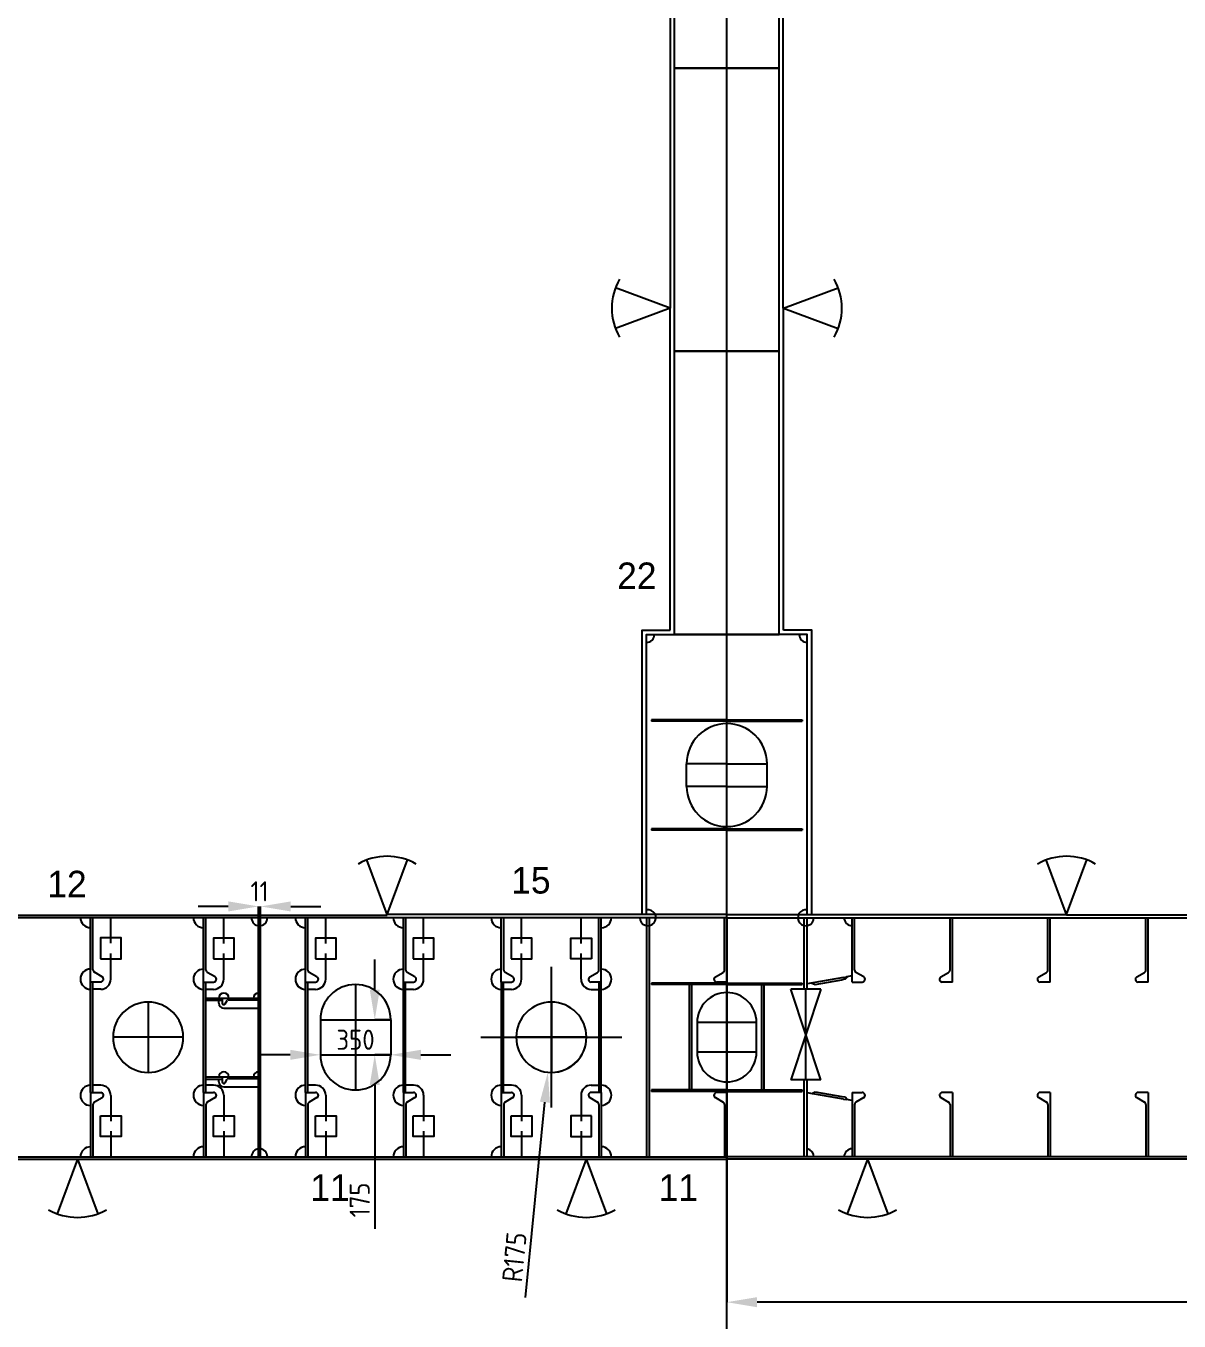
# Model space of a CAD drawing. Header units: millimetres. Extents: x 377976 to 407676, y -54296 to -33296.
# Drawn here: x 389339 to 395075, y -47276 to -40835 of the extents above; entities that cross this region are included whole.
import ezdxf

# ---------------------------------------------------------------- set-up
doc = ezdxf.new("R2010")
doc.units = ezdxf.units.MM
doc.header["$LTSCALE"] = 600
for name, color, linetype in [('Bottom Plate', 4, 'Continuous'), ('Bulkhead', 5, 'Continuous'), ('Central tunnel', 7, 'Continuous'), ('Dimensions', 1, 'Continuous'), ('Elements', 1, 'Continuous'), ('Inner bottom', 6, 'Continuous'), ('Long', 2, 'Continuous'), ('Strakes', 6, 'Continuous'), ('Strings', 3, 'Continuous')]:
    doc.layers.add(name, color=color, linetype=linetype)
doc.styles.add('ISO8', font='iso8.shx')
doc.dimstyles.new('BEM035_100_1', dxfattribs={"dimtxt": 100, "dimasz": 150, "dimexe": 0, "dimexo": 0, "dimgap": 25, "dimtad": 1, "dimdec": 0, "dimdsep": 46, "dimtxsty": 'ISO8', "dimcen": -350, "dimclrd": 1, "dimclre": 1, "dimclrt": 2, "dimadec": 0, "dimazin": 0, "dimtfac": 1, "dimtdec": 0, "dimtofl": 0, "dimtmove": 0, "dimatfit": 3, "dimfxl": 1, "dimtolj": 1, "dimtzin": 0, "dimarcsym": 0})

# ---------------------------------------------------------------- blocks, each defined once
blk = doc.blocks.new('*D166')
at = {"layer": 'Defpoints', "color": 0, "transparency": 16777216}
for p in [(401814.5, -44413.6), (392825.8, -45270), (392825.8, -47182.3)]:
    blk.add_point(p, dxfattribs=at)
at = {"layer": 'Dimensions', "color": 1, "lineweight": -2, "transparency": 16777216}
for p, q in [((401814.5, -44413.6), (401814.5, -47182.3)), ((392825.8, -45270), (392825.8, -47182.3)), ((401664.5, -47182.3), (392975.8, -47182.3))]:
    blk.add_line(p, q, dxfattribs=at)
at = {"layer": 'Dimensions', "color": 1, "transparency": 16777216}
for points in [[(392975.8, -47157.3), (392975.8, -47207.3), (392825.8, -47182.3)], [(401664.5, -47157.3), (401664.5, -47207.3), (401814.5, -47182.3)]]:
    blk.add_solid(points, dxfattribs=at)
at = {"layer": 'Dimensions', "color": 2, "transparency": 16777216, "insert": (397320.1, -47107.3), "char_height": 100, "attachment_point": 5, "style": 'ISO8'}
blk.add_mtext('\\A1;HP 320X12', dxfattribs=at)
blk = doc.blocks.new('*D190')
at = {"layer": 'Defpoints', "color": 0, "transparency": 16777216}
for p in [(390506.8, -45214.1), (390495.8, -45270), (390506.8, -45270)]:
    blk.add_point(p, dxfattribs=at)
at = {"layer": 'Dimensions', "color": 1, "lineweight": -2, "transparency": 16777216}
for p, q in [((390345.8, -45214.1), (390195.8, -45214.1)), ((390495.8, -45270), (390495.8, -45214.1)), ((390506.8, -45270), (390506.8, -45214.1)), ((390656.8, -45214.1), (390806.8, -45214.1))]:
    blk.add_line(p, q, dxfattribs=at)
at = {"layer": 'Dimensions', "color": 1, "transparency": 16777216}
for points in [[(390345.8, -45189.1), (390345.8, -45239.1), (390495.8, -45214.1)], [(390656.8, -45189.1), (390656.8, -45239.1), (390506.8, -45214.1)]]:
    blk.add_solid(points, dxfattribs=at)
at = {"layer": 'Dimensions', "color": 2, "transparency": 16777216, "insert": (390501.3, -45139.1), "char_height": 100, "attachment_point": 5, "style": 'ISO8'}
blk.add_mtext('\\A1;11', dxfattribs=at)
blk = doc.blocks.new('*D196')
at = {"layer": 'Defpoints', "color": 0, "transparency": 16777216}
for p in [(384186, -42308.8), (384332.3, -42330.4), (391952.8, -45864.7), (391935.5, -46038.6)]:
    blk.add_point(p, dxfattribs=at)
at = {"layer": 'Dimensions', "color": 1, "lineweight": -2, "transparency": 16777216}
for p, q in [((384332.3, -42680.4), (384332.3, -41980.4)), ((383342.1, -42184), (384037.6, -42286.8)), ((383982.3, -42330.4), (384682.3, -42330.4)), ((391952.8, -46214.7), (391952.8, -45514.7)), ((391602.8, -45864.7), (392302.8, -45864.7)), ((391824.6, -47158.3), (391920.8, -46187.9))]:
    blk.add_line(p, q, dxfattribs=at)
for centre, radius, start, end in [((384332.3, -42330.4), 147.9, 90, 171.58959), ((391952.8, -45864.7), 174.8, 264.34207, 0)]:
    blk.add_arc(centre, radius, start, end, dxfattribs=at)
at = {"layer": 'Dimensions', "color": 1, "transparency": 16777216}
for points in [[(384041.3, -42262.1), (384033.9, -42311.5), (384186, -42308.8)], [(391895.9, -46185.4), (391945.6, -46190.3), (391935.5, -46038.6)]]:
    blk.add_solid(points, dxfattribs=at)
at = {"layer": 'Dimensions', "color": 2, "transparency": 16777216, "char_height": 100, "attachment_point": 5, "style": 'ISO8'}
for s, insert, rotation in [('\\A1;R148', (383545.1, -42138.2), 351.58959), ('\\A1;R175', (391769.1, -46957.8), 84.34207)]:
    blk.add_mtext(s, dxfattribs=dict(at, insert=insert, rotation=rotation))
blk = doc.blocks.new('*D197')
at = {"layer": 'Defpoints', "color": 0, "transparency": 16777216}
for p in [(384184.4, -43476.3), (384480.2, -43478.4), (384479.6, -43552.4), (390804, -45777.3), (391153.6, -45777.3), (391153.6, -45952.1)]:
    blk.add_point(p, dxfattribs=at)
at = {"layer": 'Dimensions', "color": 1, "lineweight": -2, "transparency": 16777216}
for p, q in [((384184.4, -43476.3), (384183.9, -43550.2)), ((384480.2, -43478.4), (384479.6, -43552.4)), ((384033.9, -43549.1), (383883.9, -43548)), ((384629.6, -43553.5), (385208.5, -43557.7)), ((390804, -45777.3), (390804, -45952.1)), ((391153.6, -45777.3), (391153.6, -45952.1)), ((390654, -45952.1), (390504, -45952.1)), ((391303.6, -45952.1), (391453.6, -45952.1))]:
    blk.add_line(p, q, dxfattribs=at)
at = {"layer": 'Dimensions', "color": 1, "transparency": 16777216}
for points in [[(384034, -43524.1), (384033.7, -43574.1), (384183.9, -43550.2)], [(384629.8, -43528.5), (384629.4, -43578.5), (384479.6, -43552.4)], [(390654, -45927.1), (390654, -45977.1), (390804, -45952.1)], [(391303.6, -45927.1), (391303.6, -45977.1), (391153.6, -45952.1)]]:
    blk.add_solid(points, dxfattribs=at)
at = {"layer": 'Dimensions', "color": 2, "transparency": 16777216, "insert": (385057.9, -43481.6), "char_height": 100, "attachment_point": 5, "rotation": 359.58033, "style": 'ISO8'}
blk.add_mtext('\\A1;296', dxfattribs=at)
at = {"layer": 'Dimensions', "color": 2, "transparency": 16777216, "insert": (390978.8, -45877.1), "char_height": 100, "attachment_point": 5, "style": 'ISO8'}
blk.add_mtext('\\A1;350', dxfattribs=at)
blk = doc.blocks.new('*D198')
at = {"layer": 'Defpoints', "color": 0, "transparency": 16777216}
for p in [(391153.6, -45777.3), (391074.5, -45952.1), (391153.6, -45952.1)]:
    blk.add_point(p, dxfattribs=at)
at = {"layer": 'Dimensions', "color": 1, "lineweight": -2, "transparency": 16777216}
for p, q in [((391074.5, -45627.3), (391074.5, -45477.3)), ((391153.6, -45777.3), (391074.5, -45777.3)), ((391153.6, -45952.1), (391074.5, -45952.1)), ((391074.5, -46102.1), (391074.5, -46817.8))]:
    blk.add_line(p, q, dxfattribs=at)
at = {"layer": 'Dimensions', "color": 1, "transparency": 16777216}
for points in [[(391049.5, -45627.3), (391099.5, -45627.3), (391074.5, -45777.3)], [(391049.5, -46102.1), (391099.5, -46102.1), (391074.5, -45952.1)]]:
    blk.add_solid(points, dxfattribs=at)
at = {"layer": 'Dimensions', "color": 2, "transparency": 16777216, "insert": (390999.5, -46673.7), "char_height": 100, "attachment_point": 5, "rotation": 90, "style": 'ISO8'}
blk.add_mtext('\\A1;175', dxfattribs=at)

msp = doc.modelspace()

# ---------------------------------------------------------------- linework, layer by layer
at = {"color": 1}
msp.add_line((392825.8, -47909.4), (392825.8, -35455.3), dxfattribs=at)
at = {"layer": 'Bottom Plate', "color": 4}
for p, q in [((385825.8, -46459.4), (392825.8, -46459.4)), ((385825.8, -46470.4), (392825.8, -46470.4)), ((399825.8, -46459.4), (392825.8, -46459.4)), ((399825.8, -46470.4), (392825.8, -46470.4))]:
    msp.add_line(p, q, dxfattribs=at)
at = {"layer": 'Bulkhead', "color": 5}
for p, q in [((392545.8, -42239), (392543.8, -42239)), ((393105.8, -42239), (393107.8, -42239))]:
    msp.add_line(p, q, dxfattribs=at)
for points in [[(392545.8, -42239), (392545.8, -39223)], [(393105.8, -42239), (393105.8, -39223)], [(392825.8, -41044.5), (392565.8, -41044.5), (392565.8, -39636), (392825.8, -39636)], [(392825.8, -41044.5), (393085.8, -41044.5), (393085.8, -39636), (392825.8, -39636)], [(392825.8, -42453), (392565.8, -42453), (392565.8, -41044.5), (392825.8, -41044.5)], [(392825.8, -42453), (393085.8, -42453), (393085.8, -41044.5), (392825.8, -41044.5)], [(392543.8, -43839.5), (392543.8, -42239)], [(393107.8, -43839.5), (393107.8, -42239)], [(392825.8, -43861.5), (392565.8, -43861.5), (392565.8, -42453), (392825.8, -42453)], [(392825.8, -43861.5), (393085.8, -43861.5), (393085.8, -42453), (392825.8, -42453)]]:
    msp.add_lwpolyline(points, dxfattribs=at)
at = {"layer": 'Bulkhead', "color": 1}
for points in [[(392403.8, -45255), (392403.8, -43839.5), (392543.8, -43839.5)], [(392425.8, -45255), (392425.8, -43861.5), (392825.8, -43861.5)], [(393225.8, -45255), (393225.8, -43861.5), (392825.8, -43861.5)], [(393247.8, -45255), (393247.8, -43839.5), (393107.8, -43839.5)]]:
    msp.add_lwpolyline(points, dxfattribs=at)
for centre, start, end in [((392425.8, -43861.5), 270, 0), ((393225.8, -43861.5), 180, 270)]:
    msp.add_arc(centre, 40, start, end, dxfattribs=at)
at = {"layer": 'Central tunnel', "color": 3}
for p, q in [((393211, -45625.6), (393211, -45270)), ((393225, -45625.6), (393225, -45270)), ((393292.7, -45625.6), (393143.4, -45625.6)), ((393292.7, -45625.6), (393143.4, -46075.9)), ((393292.7, -46075.9), (393143.4, -45625.6)), ((393218, -46075.9), (393218, -45625.6)), ((393292.7, -46075.9), (393143.4, -46075.9)), ((393211, -46459.4), (393211, -46075.9)), ((393225, -46459.4), (393225, -46075.9))]:
    msp.add_line(p, q, dxfattribs=at)
for points in [[(392425.8, -45270), (392425.8, -46136.9), (392425.8, -46459.4)], [(392439.8, -45270), (392439.8, -45602.6), (392439.8, -46459.4)]]:
    msp.add_lwpolyline(points, dxfattribs=at)
at = {"layer": 'Elements', "color": 0}
for p, q in [((392825.8, -44286), (392450.8, -44286)), ((392450.8, -44286), (392450.8, -44293.5)), ((392825.8, -44293.5), (392450.8, -44293.5)), ((392825.8, -44286), (393200.8, -44286)), ((392825.8, -44293.5), (393200.8, -44293.5)), ((393200.8, -44286), (393200.8, -44293.5)), ((392825.8, -44827.9), (392450.8, -44827.9)), ((392450.8, -44827.9), (392450.8, -44835.4)), ((392825.8, -44827.9), (393200.8, -44827.9)), ((393200.8, -44827.9), (393200.8, -44835.4)), ((392825.8, -44835.4), (392450.8, -44835.4)), ((392825.8, -44835.4), (393200.8, -44835.4)), ((389660.8, -46139.4), (389660.8, -45590)), ((389671.8, -46139.4), (389671.8, -45590)), ((390222.8, -46139.4), (390222.8, -45590)), ((390233.8, -46139.4), (390233.8, -45590)), ((390729.8, -46139.4), (390729.8, -45590)), ((390740.8, -46139.4), (390740.8, -45590)), ((391216.8, -46139.4), (391216.8, -45590)), ((391227.8, -46139.4), (391227.8, -45590)), ((391704.2, -46139.4), (391704.2, -45590)), ((391715.2, -46139.4), (391715.2, -45590)), ((392190.4, -46139.4), (392190.4, -45590)), ((392201.4, -46139.4), (392201.4, -45590)), ((392450.8, -45595), (392450.8, -45602.6)), ((392825.8, -45595), (392450.8, -45595)), ((392825.8, -45602.6), (392450.8, -45602.6)), ((392640, -46126.9), (392640, -45602.6)), ((392651, -46126.9), (392651, -45602.6)), ((392825.8, -45595), (393200.8, -45595)), ((392825.8, -45602.6), (393200.8, -45602.6)), ((393000.6, -46126.9), (393000.6, -45602.6)), ((393011.6, -46126.9), (393011.6, -45602.6)), ((393200.8, -45595), (393200.8, -45602.6)), ((390233.8, -45669.9), (390315.8, -45669.9)), ((390233.8, -45680.9), (390315.8, -45680.9)), ((390233.8, -46061.9), (390315.8, -46061.9)), ((390233.8, -46072.9), (390315.8, -46072.9)), ((392450.8, -46126.9), (392450.8, -46134.4)), ((392825.8, -46126.9), (392450.8, -46126.9)), ((392825.8, -46134.4), (392450.8, -46134.4)), ((392825.8, -46126.9), (393200.8, -46126.9)), ((392825.8, -46134.4), (393200.8, -46134.4)), ((393200.8, -46126.9), (393200.8, -46134.4))]:
    msp.add_line(p, q, dxfattribs=at)
at = {"layer": 'Elements', "color": 1}
for p, q in [((392625.8, -44616.9), (392625.8, -44504.5)), ((392825.8, -44504.5), (392625.8, -44504.5)), ((392825.8, -44504.5), (393025.8, -44504.5)), ((393025.8, -44616.9), (393025.8, -44504.5)), ((392825.8, -44616.9), (392625.8, -44616.9)), ((392825.8, -44616.9), (393025.8, -44616.9)), ((389761.4, -45397.5), (389761.4, -45269.3)), ((390323.4, -45398.1), (390323.4, -45270)), ((390830.4, -45398.1), (390830.4, -45270)), ((391317.4, -45398.1), (391317.4, -45270)), ((391804.4, -45398.1), (391804.4, -45270)), ((392100.8, -45398.1), (392100.8, -45270)), ((389761.4, -45575.6), (389761.4, -45447.5)), ((390323.4, -45576.3), (390323.4, -45448.1)), ((390830.4, -45576.3), (390830.4, -45448.1)), ((391317.4, -45576.3), (391317.4, -45448.1)), ((391804.4, -45576.3), (391804.4, -45448.1)), ((392100.8, -45576.3), (392100.8, -45448.1)), ((390978.8, -45602.5), (390978.8, -46126.9)), ((393248.2, -45595), (393265.5, -45602.6)), ((393426.5, -45563.8), (393413.7, -45576.6)), ((389711.1, -45625.9), (389671.8, -45625.9)), ((390273.1, -45626.6), (390233.8, -45626.6)), ((390780.1, -45626.6), (390740.8, -45626.6)), ((391267.1, -45626.6), (391227.8, -45626.6)), ((391704.2, -45626.6), (391703.8, -45626.6)), ((391754.1, -45626.6), (391715.2, -45626.6)), ((392151.1, -45626.6), (392190.4, -45626.6)), ((389947.3, -45689.9), (389947.3, -46039.5)), ((390298.5, -45694.9), (390298.5, -45680.9)), ((390323.5, -45719.9), (390495.8, -45719.9)), ((391952.8, -45689.9), (391952.8, -46039.5)), ((390804, -45777.3), (391153.6, -45777.3)), ((390804, -45777.3), (390804, -45952.1)), ((391153.6, -45777.3), (391153.6, -45952.1)), ((392677.9, -45790.8), (392677.9, -45938.7)), ((392973.7, -45790.8), (392677.9, -45790.8)), ((392973.7, -45938.7), (392973.7, -45790.8)), ((390122.1, -45864.7), (389772.5, -45864.7)), ((392127.5, -45864.7), (391778, -45864.7)), ((390804, -45952.1), (391153.6, -45952.1)), ((392973.7, -45938.7), (392677.9, -45938.7)), ((389711.1, -46103.5), (389671.8, -46103.5)), ((390273.1, -46102.8), (390233.8, -46102.8)), ((390298.5, -46086.9), (390298.5, -46072.9)), ((390323.5, -46111.9), (390495.8, -46111.9)), ((390780.1, -46102.8), (390740.8, -46102.8)), ((391267.1, -46102.8), (391227.8, -46102.8)), ((391704.2, -46102.8), (391703.8, -46102.8)), ((391754.1, -46102.8), (391715.2, -46102.8)), ((392151.1, -46102.8), (392190.4, -46102.8)), ((389761.4, -46153.8), (389761.4, -46281.9)), ((390323.4, -46153.1), (390323.4, -46281.2)), ((390830.4, -46153.1), (390830.4, -46281.2)), ((391317.4, -46153.1), (391317.4, -46281.2)), ((391804.4, -46153.1), (391804.4, -46281.2)), ((392100.8, -46153.1), (392100.8, -46281.2)), ((393248.2, -46144.5), (393265.5, -46136.9)), ((393426.5, -46175.6), (393413.7, -46162.9)), ((389761.4, -46331.9), (389761.4, -46460.1)), ((390323.4, -46331.2), (390323.4, -46459.4)), ((390830.4, -46331.2), (390830.4, -46459.4)), ((391317.4, -46331.2), (391317.4, -46459.4)), ((391804.4, -46331.2), (391804.4, -46459.4)), ((392100.8, -46331.2), (392100.8, -46459.4))]:
    msp.add_line(p, q, dxfattribs=at)
at = {"layer": 'Elements', "color": 0}
for points in [[(389709.9, -45474), (389812.9, -45474), (389812.9, -45371), (389709.9, -45371)], [(390271.9, -45474.6), (390374.9, -45474.6), (390374.9, -45371.6), (390271.9, -45371.6)], [(390778.9, -45474.6), (390881.9, -45474.6), (390881.9, -45371.6), (390778.9, -45371.6)], [(391265.9, -45474.6), (391368.9, -45474.6), (391368.9, -45371.6), (391265.9, -45371.6)], [(391752.9, -45474.6), (391855.9, -45474.6), (391855.9, -45371.6), (391752.9, -45371.6)], [(392152.3, -45474.6), (392049.3, -45474.6), (392049.3, -45371.6), (392152.3, -45371.6)], [(389709.9, -46255.4), (389812.9, -46255.4), (389812.9, -46358.4), (389709.9, -46358.4)], [(390271.9, -46254.7), (390374.9, -46254.7), (390374.9, -46357.7), (390271.9, -46357.7)], [(390778.9, -46254.7), (390881.9, -46254.7), (390881.9, -46357.7), (390778.9, -46357.7)], [(391265.9, -46254.7), (391368.9, -46254.7), (391368.9, -46357.7), (391265.9, -46357.7)], [(391752.9, -46254.7), (391855.9, -46254.7), (391855.9, -46357.7), (391752.9, -46357.7)], [(392152.3, -46254.7), (392049.3, -46254.7), (392049.3, -46357.7), (392152.3, -46357.7)]]:
    msp.add_lwpolyline(points, close=True, dxfattribs=at)
at = {"layer": 'Elements', "color": 1}
for points in [[(393405.5, -45567.5), (393225.8, -45599)], [(393265.5, -45602.6), (393397.2, -45579.5)], [(393397.2, -45579.5), (393399.3, -45579.1)], [(393413.7, -45576.6), (393399.3, -45579.1)], [(393405.5, -45567.5), (393420.8, -45564.8)], [(393449.2, -45559.9), (393420.8, -45564.8)], [(393405.5, -46171.9), (393225, -46140.5)], [(393265.5, -46136.9), (393397.2, -46160)], [(393397.2, -46160), (393399.3, -46160.3)], [(393413.7, -46162.9), (393399.3, -46160.3)], [(393405.5, -46171.9), (393420.8, -46174.6)], [(393449.2, -46179.6), (393420.8, -46174.6)]]:
    msp.add_lwpolyline(points, dxfattribs=at)
for centre, radius, start, end in [((392825.8, -44504.5), 200, 90, 180), ((392825.8, -44504.5), 200, 0, 90), ((392825.8, -44616.9), 200, 180, 270), ((392825.8, -44616.9), 200, 270, 0), ((389660.8, -45269.3), 50.3, 180, 270), ((390222.8, -45270), 50.3, 180, 270), ((390500.8, -45270), 40, 180, 0), ((390729.8, -45270), 50.3, 180, 270), ((391216.8, -45270), 50.3, 180, 270), ((391703.8, -45270), 50.3, 180, 270), ((392201.4, -45270), 50.3, 270, 0), ((392432.8, -45270), 40, 180, 100.07866), ((393218.8, -45270), 40, 79.92134, 0), ((393449.2, -45270), 40, 180, 270), ((389660.8, -45575.6), 50.3, 90, 270), ((390222.8, -45576.3), 50.3, 90, 270), ((390729.8, -45576.3), 50.3, 90, 270), ((391216.8, -45576.3), 50.3, 90, 270), ((391703.8, -45576.3), 50.3, 90, 270), ((392201.4, -45576.3), 50.3, 270, 90), ((389711.1, -45575.6), 50.3, 270, 0), ((390273.1, -45576.3), 50.3, 270, 0), ((390780.1, -45576.3), 50.3, 270, 0), ((390978.8, -45777.3), 174.8, 90, 180), ((390978.8, -45777.3), 174.8, 0, 90), ((391267.1, -45576.3), 50.3, 270, 0), ((391754.1, -45576.3), 50.3, 270, 0), ((392151.1, -45576.3), 50.3, 180, 270), ((390323.5, -45669.9), 25, 0, 180), ((390495.8, -45669.9), 25, 90, 180), ((392825.8, -45790.8), 147.9, 90, 180), ((392825.8, -45790.8), 147.9, 0, 90), ((389947.3, -45864.7), 174.8, 90, 180), ((389947.3, -45864.7), 174.8, 0, 90), ((390323.5, -45694.9), 25, 180, 270), ((391952.8, -45864.7), 174.8, 90, 180), ((391952.8, -45864.7), 174.8, 0, 90), ((389947.3, -45864.7), 174.8, 180, 270), ((389947.3, -45864.7), 174.8, 270, 0), ((391952.8, -45864.7), 174.8, 180, 270), ((391952.8, -45864.7), 174.8, 270, 0), ((390978.8, -45952.1), 174.8, 180, 270), ((390978.8, -45952.1), 174.8, 270, 0), ((392825.8, -45938.7), 147.9, 180, 270), ((392825.8, -45938.7), 147.9, 270, 0), ((390323.5, -46061.9), 25, 0, 180), ((390495.8, -46061.9), 25, 90, 180), ((389660.8, -46153.8), 50.3, 90, 270), ((389711.1, -46153.8), 50.3, 0, 90), ((390222.8, -46153.1), 50.3, 90, 270), ((390273.1, -46153.1), 50.3, 0, 90), ((390323.5, -46086.9), 25, 180, 270), ((390729.8, -46153.1), 50.3, 90, 270), ((390780.1, -46153.1), 50.3, 0, 90), ((391216.8, -46153.1), 50.3, 90, 270), ((391267.1, -46153.1), 50.3, 0, 90), ((391703.8, -46153.1), 50.3, 90, 270), ((391754.1, -46153.1), 50.3, 0, 90), ((392151.1, -46153.1), 50.3, 90, 180), ((392201.4, -46153.1), 50.3, 270, 90), ((389660.8, -46460.1), 50.3, 90, 180), ((390222.8, -46459.4), 50.3, 90, 180), ((390500.8, -46459.4), 40, 0, 180), ((390729.8, -46459.4), 50.3, 90, 180), ((391216.8, -46459.4), 50.3, 90, 180), ((391703.8, -46459.4), 50.3, 90, 180), ((392201.4, -46459.4), 50.3, 360, 90), ((393218.8, -46459.4), 40, 0, 79.92134), ((393449.2, -46459.4), 40, 90, 180)]:
    msp.add_arc(centre, radius, start, end, dxfattribs=at)
at = {"layer": 'Inner bottom', "color": 6}
for p, q in [((390495.8, -45270), (385825.8, -45270)), ((385831.3, -45258), (391135.8, -45258)), ((392825.8, -45270), (390495.8, -45270)), ((392825.8, -45255), (391135.8, -45255)), ((391135.8, -45255), (391135.8, -45258)), ((392825.8, -45255), (394515.8, -45255)), ((392825.8, -45270), (395155.8, -45270)), ((394515.8, -45255), (394515.8, -45258)), ((399820.3, -45258), (394515.8, -45258))]:
    msp.add_line(p, q, dxfattribs=at)
at = {"layer": 'Long', "color": 2, "linetype": 'Continuous'}
for p, q in [((389660.8, -45589.3), (389660.8, -45269.3)), ((389672.8, -45529.8), (389672.8, -45269.3)), ((390222.8, -45590), (390222.8, -45270)), ((390234.8, -45530.4), (390234.8, -45270)), ((390729.8, -45590), (390729.8, -45270)), ((390741.8, -45530.4), (390741.8, -45270)), ((391216.8, -45590), (391216.8, -45270)), ((391228.8, -45530.4), (391228.8, -45270)), ((391703.8, -45590), (391703.8, -45270)), ((391715.8, -45530.4), (391715.8, -45270)), ((392189.4, -45530.4), (392189.4, -45270)), ((392201.4, -45590), (392201.4, -45270)), ((392813.8, -45530.4), (392813.8, -45270)), ((392825.8, -45590), (392825.8, -45270)), ((393449.2, -45590), (393449.2, -45270)), ((393461.2, -45530.4), (393461.2, -45270)), ((393935.8, -45530.4), (393935.8, -45270)), ((393947.8, -45590), (393947.8, -45270)), ((394422.8, -45530.4), (394422.8, -45270)), ((394434.8, -45590), (394434.8, -45270)), ((394909.8, -45530.4), (394909.8, -45270)), ((394921.8, -45590), (394921.8, -45270)), ((389660.8, -45589.3), (389711.1, -45589.3)), ((389717.9, -45563.7), (389679.6, -45541.6)), ((390222.8, -45590), (390273.1, -45590)), ((390279.9, -45564.4), (390241.6, -45542.3)), ((390729.8, -45590), (390780.1, -45590)), ((390786.9, -45564.4), (390748.6, -45542.3)), ((391216.8, -45590), (391267.1, -45590)), ((391273.9, -45564.4), (391235.6, -45542.3)), ((391703.8, -45590), (391754.1, -45590)), ((391760.9, -45564.4), (391722.6, -45542.3)), ((392144.2, -45564.4), (392182.5, -45542.3)), ((392201.4, -45590), (392151.1, -45590)), ((392768.6, -45564.4), (392806.9, -45542.3)), ((392825.8, -45590), (392775.5, -45590)), ((393449.2, -45590), (393499.5, -45590)), ((393506.4, -45564.4), (393468.1, -45542.3)), ((393890.6, -45564.4), (393928.9, -45542.3)), ((393947.8, -45590), (393897.5, -45590)), ((394377.6, -45564.4), (394415.9, -45542.3)), ((394434.8, -45590), (394384.5, -45590)), ((394864.6, -45564.4), (394902.9, -45542.3)), ((394921.8, -45590), (394871.5, -45590)), ((390315.8, -45669.9), (390495.8, -45669.9)), ((390330.2, -45698.7), (390339.8, -45681.7)), ((390346.5, -45677.9), (390495.8, -45677.9)), ((390315.8, -46061.9), (390495.8, -46061.9)), ((390330.2, -46090.7), (390339.8, -46073.7)), ((390346.5, -46069.9), (390495.8, -46069.9)), ((389660.8, -46140.1), (389660.8, -46460.1)), ((389660.8, -46140.1), (389711.1, -46140.1)), ((389717.9, -46165.6), (389679.6, -46187.7)), ((390222.8, -46139.4), (390222.8, -46459.4)), ((390222.8, -46139.4), (390273.1, -46139.4)), ((390279.9, -46165), (390241.6, -46187.1)), ((390729.8, -46139.4), (390729.8, -46459.4)), ((390729.8, -46139.4), (390780.1, -46139.4)), ((390786.9, -46165), (390748.6, -46187.1)), ((391216.8, -46139.4), (391216.8, -46459.4)), ((391216.8, -46139.4), (391267.1, -46139.4)), ((391273.9, -46165), (391235.6, -46187.1)), ((391703.8, -46139.4), (391703.8, -46459.4)), ((391703.8, -46139.4), (391754.1, -46139.4)), ((391760.9, -46165), (391722.6, -46187.1)), ((392144.2, -46165), (392182.5, -46187.1)), ((392201.4, -46139.4), (392151.1, -46139.4)), ((392201.4, -46139.4), (392201.4, -46459.4)), ((392768.6, -46165), (392806.9, -46187.1)), ((392825.8, -46139.4), (392775.5, -46139.4)), ((392825.8, -46149.4), (392825.8, -46459.4)), ((393449.2, -46139.4), (393449.2, -46459.4)), ((393449.2, -46139.4), (393499.5, -46139.4)), ((393506.4, -46165), (393468.1, -46187.1)), ((393890.6, -46165), (393928.9, -46187.1)), ((393947.8, -46139.4), (393897.5, -46139.4)), ((393947.8, -46139.4), (393947.8, -46459.4)), ((394377.6, -46165), (394415.9, -46187.1)), ((394434.8, -46139.4), (394384.5, -46139.4)), ((394434.8, -46139.4), (394434.8, -46459.4)), ((394864.6, -46165), (394902.9, -46187.1)), ((394921.8, -46139.4), (394871.5, -46139.4)), ((394921.8, -46139.4), (394921.8, -46459.4)), ((389672.8, -46199.6), (389672.8, -46460.1)), ((390234.8, -46199), (390234.8, -46459.4)), ((390741.8, -46199), (390741.8, -46459.4)), ((391228.8, -46199), (391228.8, -46459.4)), ((391715.8, -46199), (391715.8, -46459.4)), ((392189.4, -46199), (392189.4, -46459.4)), ((392813.8, -46199), (392813.8, -46459.4)), ((393461.2, -46199), (393461.2, -46459.4)), ((393935.8, -46199), (393935.8, -46459.4)), ((394422.8, -46199), (394422.8, -46459.4)), ((394909.8, -46199), (394909.8, -46459.4))]:
    msp.add_line(p, q, dxfattribs=at)
at = {"layer": 'Long', "color": 2}
for p, q in [((390315.8, -45669.9), (390315.8, -45694.9)), ((390315.8, -46061.9), (390315.8, -46086.9))]:
    msp.add_line(p, q, dxfattribs=at)
at = {"layer": 'Long', "color": 2, "linetype": 'Continuous'}
for centre, radius, start, end in [((389686.5, -45529.8), 13.7, 180, 240), ((390248.5, -45530.4), 13.7, 180, 240), ((390755.5, -45530.4), 13.7, 180, 240), ((391242.5, -45530.4), 13.7, 180, 240), ((391729.5, -45530.4), 13.7, 180, 240), ((392175.7, -45530.4), 13.7, 300, 0), ((392800.1, -45530.4), 13.7, 300, 0), ((393474.9, -45530.4), 13.7, 180, 240), ((393922.1, -45530.4), 13.7, 300, 0), ((394409.1, -45530.4), 13.7, 300, 0), ((394896.1, -45530.4), 13.7, 300, 0), ((389711.1, -45575.6), 13.7, 270, 60), ((390273.1, -45576.3), 13.7, 270, 60), ((390780.1, -45576.3), 13.7, 270, 60), ((391267.1, -45576.3), 13.7, 270, 60), ((391754.1, -45576.3), 13.7, 270, 60), ((392151.1, -45576.3), 13.7, 120, 270), ((392775.5, -45576.3), 13.7, 120, 270), ((393499.5, -45576.3), 13.7, 270, 60), ((393897.5, -45576.3), 13.7, 120, 270), ((394384.5, -45576.3), 13.7, 120, 270), ((394871.5, -45576.3), 13.7, 120, 270), ((390323.5, -45694.9), 7.71, 180, 330), ((390346.5, -45685.6), 7.71, 90, 150), ((390323.5, -46086.9), 7.71, 180, 330), ((390346.5, -46077.6), 7.71, 90, 150), ((389711.1, -46153.8), 13.7, 300, 90), ((390273.1, -46153.1), 13.7, 300, 90), ((390780.1, -46153.1), 13.7, 300, 90), ((391267.1, -46153.1), 13.7, 300, 90), ((391754.1, -46153.1), 13.7, 300, 90), ((392151.1, -46153.1), 13.7, 90, 240), ((392775.5, -46153.1), 13.7, 90, 240), ((393499.5, -46153.1), 13.7, 300, 90), ((393897.5, -46153.1), 13.7, 90, 240), ((394384.5, -46153.1), 13.7, 90, 240), ((394871.5, -46153.1), 13.7, 90, 240), ((389686.5, -46199.6), 13.7, 120, 180), ((390248.5, -46199), 13.7, 120, 180), ((390755.5, -46199), 13.7, 120, 180), ((391242.5, -46199), 13.7, 120, 180), ((391729.5, -46199), 13.7, 120, 180), ((392175.7, -46199), 13.7, 0, 60), ((392800.1, -46199), 13.7, 0, 60), ((393474.9, -46199), 13.7, 120, 180), ((393922.1, -46199), 13.7, 0, 60), ((394409.1, -46199), 13.7, 0, 60), ((394896.1, -46199), 13.7, 0, 60)]:
    msp.add_arc(centre, radius, start, end, dxfattribs=at)
at = {"layer": 'Strakes'}
for p, q in [((392543.8, -42239), (392271.8, -42137.9)), ((393107.8, -42239), (393379.8, -42137.9)), ((392543.8, -42239), (392271.8, -42340.1)), ((393107.8, -42239), (393379.8, -42340.1)), ((391135.8, -45255), (391034.7, -44983)), ((391135.8, -45255), (391236.9, -44983)), ((394515.8, -45255), (394414.7, -44983)), ((394515.8, -45255), (394616.9, -44983)), ((389595.8, -46470.4), (389494.7, -46742.4)), ((389595.8, -46470.4), (389696.9, -46742.4)), ((392125.8, -46470.4), (392024.7, -46742.4)), ((392125.8, -46470.4), (392226.9, -46742.4)), ((393525.8, -46470.4), (393424.7, -46742.4)), ((393525.8, -46470.4), (393626.9, -46742.4))]:
    msp.add_line(p, q, dxfattribs=at)
for centre, start, end in [((392543.8, -42239), 150.19171, 209.80829), ((393107.8, -42239), 330.19171, 29.80829), ((391135.8, -45255), 60.19171, 119.80829), ((394515.8, -45255), 60.19171, 119.80829), ((389595.8, -46470.4), 240.19171, 299.80829), ((392125.8, -46470.4), 240.19171, 299.80829), ((393525.8, -46470.4), 240.19171, 299.80829)]:
    msp.add_arc(centre, 290.2, start, end, dxfattribs=at)
at = {"layer": 'Strings', "color": 3}
for points in [[(390495.8, -46459.4), (390495.8, -46161.9), (390495.8, -46136.9), (390495.8, -45270)], [(390506.8, -46459.4), (390506.8, -46161.9), (390506.8, -46136.9), (390506.8, -45270)]]:
    msp.add_lwpolyline(points, dxfattribs=at)

# ---------------------------------------------------------------- texts
at = {"layer": 'Dimensions', "color": 2}
for s, p in [('22', (392279.7, -43635.7)), ('15', (391752.9, -45150)), ('12', (389445.2, -45168.8)), ('11', (390754, -46678.3)), ('11', (392486.6, -46678.3))]:
    msp.add_text(s, height=131.94, dxfattribs=at).set_placement(p)

# ---------------------------------------------------------------- dimensions: what is measured, and where the dimension line sits
at = {"layer": 'Dimensions', "color": 1}
for center, mpoint, middle in [((391952.8, -45864.7), (391935.5, -46038.6), (391843.7, -46965.2)), ((384332.3, -42330.4), (384186, -42308.8), (383534.1, -42212.4))]:
    dim = msp.add_radius_dim(center=center, mpoint=mpoint, dimstyle='BEM035_100_1', dxfattribs=at)
    dim.commit()
    dim.dimension.update_dxf_attribs({"geometry": '*D196', "text_midpoint": middle, "dimtype": 164})
dim = msp.add_linear_dim(base=(391153.6, -45952.1), p1=(390804, -45777.3), p2=(391153.6, -45777.3), dimstyle='BEM035_100_1', dxfattribs=at)
dim.commit()
dim.dimension.update_dxf_attribs({"geometry": '*D197', "text_midpoint": (390978.8, -45877.1)})
for base, p1, p2, angle, picture, middle, dimtype in [((384479.6, -43552.4), (384184.4, -43476.3), (384480.2, -43478.4), 359.58033, '*D197', (385057.4, -43556.6), 161), ((391074.5, -45952.1), (391153.6, -45777.3), (391153.6, -45952.1), 90, '*D198', (391074.5, -46673.7), 160)]:
    dim = msp.add_linear_dim(base=base, p1=p1, p2=p2, angle=angle, dimstyle='BEM035_100_1', dxfattribs=at)
    dim.commit()
    dim.dimension.update_dxf_attribs({"geometry": picture, "text_midpoint": middle, "dimtype": dimtype})
dim = msp.add_linear_dim(base=(392825.8, -47182.3), p1=(401814.5, -44413.6), p2=(392825.8, -45270), text='HP 320X12', dimstyle='BEM035_100_1', dxfattribs=at)
dim.commit()
dim.dimension.update_dxf_attribs({"geometry": '*D166', "text_midpoint": (397320.1, -47182.3), "dimtype": 160})
dim = msp.add_linear_dim(base=(390506.8, -45214.1), p1=(390495.8, -45270), p2=(390506.8, -45270), dimstyle='BEM035_100_1', dxfattribs=at)
dim.commit()
dim.dimension.update_dxf_attribs({"geometry": '*D190', "text_midpoint": (390501.3, -45214.1), "dimtype": 160})

doc.saveas('drawing.dxf')
